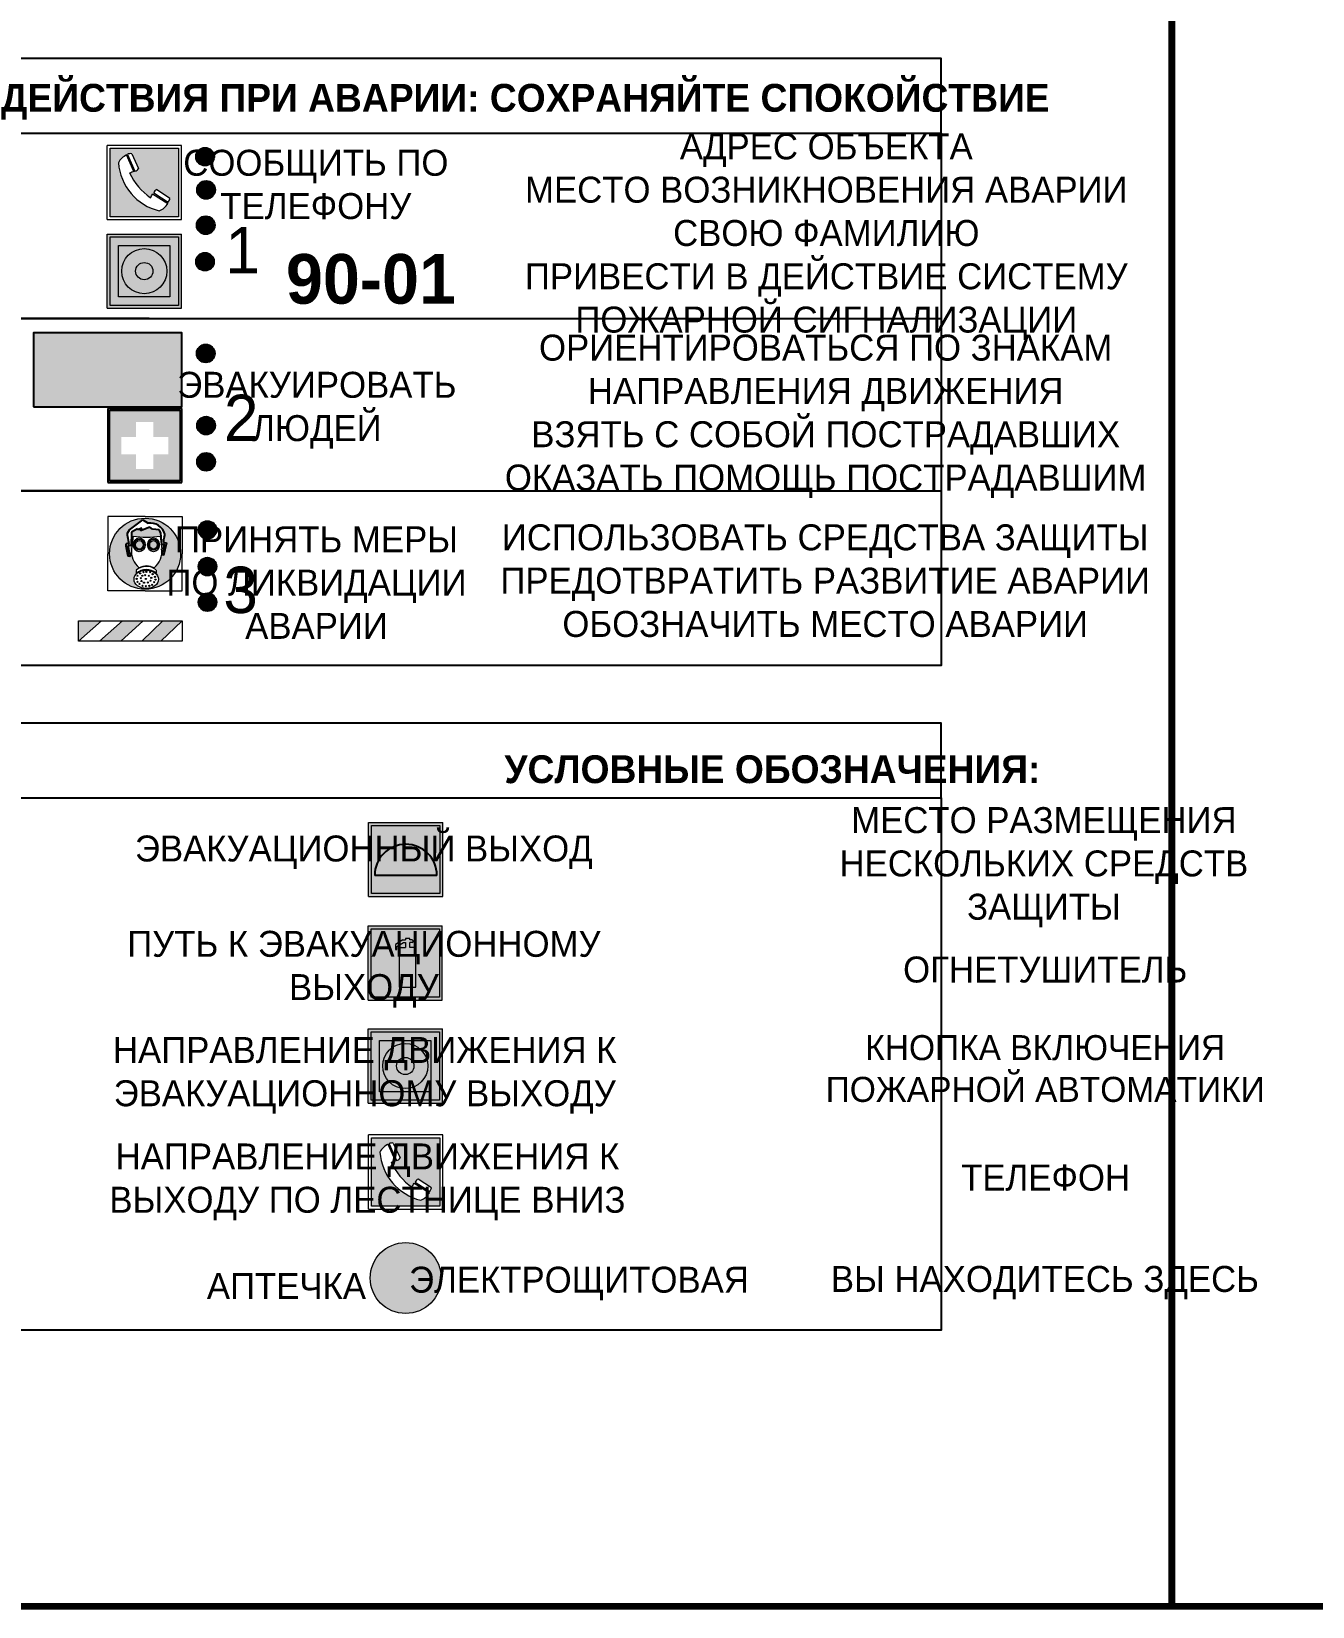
# Model space of a CAD drawing. Header units: millimetres. Extents: x 13114 to 67229, y 22859 to 38520.
# Drawn here: x 25499.9 to 25637.9, y 30106.7 to 30276.5 of the extents above; entities that cross this region are included whole.
import ezdxf

# ---------------------------------------------------------------- set-up
doc = ezdxf.new("R2010")
doc.units = ezdxf.units.MM
doc.styles.add('обычный', font='arial.ttf')

# ---------------------------------------------------------------- blocks, each defined once
blk = doc.blocks.new('A$C38D26F80')
h = blk.add_hatch(color=5)
h.dxf.hatch_style = 1
h.paths.add_polyline_path([(-8.77, -4.48, 1), (-0.19, -4.48, 1)])
h.paths.add_polyline_path([(-6.75, -3.58), (-6.75, -3.31), (-6.62, -3.22), (-6.5, -3.22), (-6.42, -3.3), (-6.39, -3.28), (-6.59, -2.23), (-6.59, -2.01), (-6.38, -1.58), (-4.76, -0.4), (-4.13, -0.79, -0.362848), (-2.1, -2.1, -0.201049), (-2.17, -2.48, 0.085434), (-2.26, -3.13), (-1.9, -3.16), (-2.25, -4.7), (-2.4, -4.59), (-2.43, -4.34), (-2.36, -4.34), (-2.14, -3.34), (-2.47, -3.42), (-2.58, -1.95), (-2.77, -1.58), (-3.58, -1.52), (-3.92, -1.26), (-5.05, -1.73), (-4.87, -1.39), (-5.41, -1.6), (-5.41, -1.46), (-6.13, -1.87), (-6.18, -3.5), (-6.56, -3.47), (-6.37, -4.59), (-6.16, -4.43), (-6.16, -4.66), (-6.36, -4.79), (-6.37, -4.8), (-6.51, -4.76)], flags=16)
h.paths.add_polyline_path([(-6.51, -4.76), (-6.36, -4.79), (-6.37, -4.8)], flags=0)
h.paths.add_polyline_path([(-5.92, -2.34, 0.089508), (-2.67, -2.35), (-2.48, -3.88, -0.268602), (-3.4, -6.18, 0.262449), (-5.2, -6.18, -0.268602), (-6.11, -3.88)], flags=16)
edge = h.paths.add_edge_path(flags=16)
edge.add_ellipse((-5.19, -3.41), major_axis=(0, 0.842), ratio=0.848992, start_angle=0, end_angle=360)
edge = h.paths.add_edge_path(flags=0)
edge.add_ellipse((-5.19, -3.39), major_axis=(0, 0.665), ratio=0.853798, start_angle=0, end_angle=360)
edge = h.paths.add_edge_path(flags=0)
edge.add_ellipse((-5.19, -3.4), major_axis=(0, 0.528), ratio=0.864094, start_angle=0, end_angle=360)
edge = h.paths.add_edge_path(flags=16)
edge.add_ellipse((-3.47, -3.4), major_axis=(0, 0.842), ratio=0.848992, start_angle=0, end_angle=360)
h.paths.add_polyline_path([(-3.13, -6.45), (-3.13, -6.84, 0.383174), (-5.57, -6.85), (-5.57, -6.49, -0.369952)], flags=16)
edge = h.paths.add_edge_path(flags=0)
edge.add_ellipse((-3.47, -3.39), major_axis=(0, 0.665), ratio=0.853798, start_angle=0, end_angle=360)
edge = h.paths.add_edge_path(flags=0)
edge.add_ellipse((-3.47, -3.4), major_axis=(0, 0.528), ratio=0.864094, start_angle=0, end_angle=360)
edge = h.paths.add_edge_path(flags=16)
edge.add_ellipse((-4.34, -7.57), major_axis=(-1.48, 0), ratio=0.744955, start_angle=0, end_angle=360)
h.paths.add_polyline_path([(-5.01, -6.85, -1), (-5.15, -6.85, -1)], flags=0)
h.paths.add_polyline_path([(-5.33, -7.14, -1), (-5.47, -7.14, -1)], flags=0)
h.paths.add_polyline_path([(-4.61, -6.71, -1), (-4.74, -6.71, -1)], flags=16)
h.paths.add_polyline_path([(-5.43, -7.51, -1), (-5.57, -7.51, -1)], flags=0)
h.paths.add_polyline_path([(-4.26, -6.67, -1), (-4.4, -6.67, -1)], flags=16)
h.paths.add_polyline_path([(-4.74, -7.14, -1), (-4.88, -7.14, -1)], flags=0)
h.paths.add_polyline_path([(-4.93, -7.43, -1), (-5.07, -7.43, -1)], flags=0)
h.paths.add_polyline_path([(-4.41, -7.07, -1), (-4.54, -7.07, -1)], flags=0)
h.paths.add_polyline_path([(-5.33, -7.87, -1), (-5.46, -7.87, -1)], flags=0)
h.paths.add_polyline_path([(-3.8, -6.71, -1), (-3.94, -6.71, -1)], flags=16)
h.paths.add_polyline_path([(-4.85, -7.78, -1), (-4.98, -7.78, -1)], flags=0)
h.paths.add_polyline_path([(-3.96, -7.14, -1), (-4.1, -7.14, -1)], flags=0)
h.paths.add_polyline_path([(-4.33, -7.53, -1), (-4.47, -7.53, -1)], flags=0)
h.paths.add_polyline_path([(-5.09, -8.12, -1), (-5.23, -8.12, -1)], flags=0)
h.paths.add_polyline_path([(-3.5, -6.94, -1), (-3.64, -6.94, -1)], flags=0)
h.paths.add_polyline_path([(-4.54, -7.97, -1), (-4.68, -7.97, -1)], flags=0)
h.paths.add_polyline_path([(-3.66, -7.39, -1), (-3.8, -7.39, -1)], flags=0)
h.paths.add_polyline_path([(-4.73, -8.35, -1), (-4.86, -8.35, -1)], flags=0)
h.paths.add_polyline_path([(-4.09, -7.96, -1), (-4.23, -7.96, -1)], flags=0)
h.paths.add_polyline_path([(-3.77, -7.74, -1), (-3.91, -7.74, -1)], flags=0)
h.paths.add_polyline_path([(-3.22, -7.27, -1), (-3.35, -7.27, -1)], flags=0)
h.paths.add_polyline_path([(-4.34, -8.4, -1), (-4.47, -8.4, -1)], flags=0)
h.paths.add_polyline_path([(-3.16, -7.61, -1), (-3.3, -7.61, -1)], flags=0)
h.paths.add_polyline_path([(-3.9, -8.35, -1), (-4.04, -8.35, -1)], flags=0)
h.paths.add_polyline_path([(-3.32, -7.91, -1), (-3.46, -7.91, -1)], flags=0)
h.paths.add_polyline_path([(-3.55, -8.23, -1), (-3.69, -8.23, -1)], flags=0)
at = {"color": 5, "lineweight": 5}
for p, q in [((-4.48, 0), (-8.96, 0)), ((-8.96, 0), (-8.96, -4.48)), ((-4.48, 0), (0, 0)), ((0, 0), (0, -4.48)), ((-6.59, -2.01), (-6.38, -1.58)), ((-6.38, -1.58), (-4.76, -0.4)), ((-6.13, -1.87), (-6.18, -3.5)), ((-5.41, -1.46), (-6.13, -1.87)), ((-4.87, -1.39), (-5.41, -1.6)), ((-5.41, -1.6), (-5.41, -1.46)), ((-3.92, -1.26), (-5.05, -1.73)), ((-5.05, -1.73), (-4.87, -1.39)), ((-4.76, -0.4), (-4.13, -0.79)), ((-3.58, -1.52), (-3.92, -1.26)), ((-2.77, -1.58), (-3.58, -1.52)), ((-2.58, -1.95), (-2.77, -1.58)), ((-6.75, -3.31), (-6.62, -3.22)), ((-6.75, -3.58), (-6.75, -3.31)), ((-6.51, -4.76), (-6.75, -3.58)), ((-6.62, -3.22), (-6.5, -3.22)), ((-6.59, -2.23), (-6.59, -2.01)), ((-6.39, -3.28), (-6.59, -2.23)), ((-6.18, -3.5), (-6.56, -3.47)), ((-6.56, -3.47), (-6.37, -4.59)), ((-6.5, -3.22), (-6.42, -3.3)), ((-6.42, -3.3), (-6.39, -3.28)), ((-5.92, -2.34), (-6.11, -3.88)), ((-2.67, -2.34), (-2.48, -3.88)), ((-2.47, -3.42), (-2.58, -1.95)), ((-2.14, -3.34), (-2.47, -3.42)), ((-2.36, -4.34), (-2.14, -3.34)), ((-1.9, -3.16), (-2.26, -3.13)), ((-2.25, -4.7), (-1.9, -3.16)), ((-8.96, -8.96), (-8.96, -4.48)), ((-6.37, -4.8), (-6.51, -4.76)), ((-6.37, -4.59), (-6.16, -4.43)), ((-6.16, -4.66), (-6.37, -4.8)), ((-6.16, -4.43), (-6.16, -4.66)), ((-2.43, -4.34), (-2.4, -4.59)), ((-2.43, -4.34), (-2.36, -4.34)), ((-2.4, -4.59), (-2.25, -4.7)), ((0, -8.96), (0, -4.48)), ((-5.57, -6.49), (-5.57, -6.85)), ((-3.13, -6.45), (-3.13, -6.84)), ((-4.48, -8.96), (-8.96, -8.96)), ((-4.48, -8.96), (0, -8.96))]:
    blk.add_line(p, q, dxfattribs=at)
at = {"color": 5}
for p, q in [((-6.59, -2.01), (-6.38, -1.58)), ((-6.38, -1.58), (-4.76, -0.4)), ((-6.13, -1.87), (-6.18, -3.5)), ((-5.41, -1.46), (-6.13, -1.87)), ((-4.87, -1.39), (-5.41, -1.6)), ((-5.41, -1.6), (-5.41, -1.46)), ((-3.92, -1.26), (-5.05, -1.73)), ((-5.05, -1.73), (-4.87, -1.39)), ((-4.76, -0.4), (-4.13, -0.79)), ((-3.58, -1.52), (-3.92, -1.26)), ((-2.77, -1.58), (-3.58, -1.52)), ((-2.58, -1.95), (-2.77, -1.58)), ((-6.75, -3.31), (-6.62, -3.22)), ((-6.75, -3.58), (-6.75, -3.31)), ((-6.51, -4.76), (-6.75, -3.58)), ((-6.62, -3.22), (-6.5, -3.22)), ((-6.59, -2.23), (-6.59, -2.01)), ((-6.39, -3.28), (-6.59, -2.23)), ((-6.18, -3.5), (-6.56, -3.47)), ((-6.56, -3.47), (-6.37, -4.59)), ((-6.5, -3.22), (-6.42, -3.3)), ((-6.42, -3.3), (-6.39, -3.28)), ((-2.47, -3.42), (-2.58, -1.95)), ((-2.14, -3.34), (-2.47, -3.42)), ((-2.36, -4.34), (-2.14, -3.34)), ((-2.26, -3.13), (-1.9, -3.16)), ((-1.9, -3.16), (-2.25, -4.7)), ((-6.37, -4.8), (-6.51, -4.76)), ((-6.36, -4.79), (-6.51, -4.76)), ((-6.37, -4.59), (-6.16, -4.43)), ((-6.16, -4.66), (-6.37, -4.8)), ((-6.16, -4.66), (-6.36, -4.79)), ((-6.16, -4.43), (-6.16, -4.66)), ((-2.4, -4.59), (-2.43, -4.34)), ((-2.43, -4.34), (-2.36, -4.34)), ((-2.25, -4.7), (-2.4, -4.59))]:
    blk.add_line(p, q, dxfattribs=at)
at = {"color": 5, "lineweight": 5}
for centre, radius in [((-4.48, -4.48), 4.29), ((-5.5, -7.51), 0.0678), ((-5.4, -7.14), 0.0678), ((-5.08, -6.85), 0.0678), ((-5, -7.43), 0.0678), ((-4.81, -7.14), 0.0678), ((-4.67, -6.71), 0.0678), ((-4.47, -7.07), 0.0678), ((-4.4, -7.53), 0.0678), ((-4.33, -6.67), 0.0678), ((-4.03, -7.14), 0.0678), ((-3.87, -6.71), 0.0678), ((-3.73, -7.39), 0.0678), ((-3.57, -6.94), 0.0678), ((-3.28, -7.27), 0.0678), ((-3.23, -7.61), 0.0678), ((-5.4, -7.87), 0.0678), ((-5.16, -8.12), 0.0678), ((-4.91, -7.78), 0.0678), ((-4.79, -8.35), 0.0678), ((-4.61, -7.97), 0.0678), ((-4.4, -8.4), 0.0678), ((-4.16, -7.96), 0.0678), ((-3.97, -8.35), 0.0678), ((-3.84, -7.74), 0.0678), ((-3.62, -8.23), 0.0678), ((-3.39, -7.91), 0.0678)]:
    blk.add_circle(centre, radius, dxfattribs=at)
at = {"color": 5}
for centre, radius, start, end in [((-3.89, -2.66), 1.88, 17.387, 97.1599), ((-0.35, -3.07), 1.91, 162.2553, 181.7878), ((-2.6, -2.2), 0.511, 326.3906, 11.8614)]:
    blk.add_arc(centre, radius, start, end, dxfattribs=at)
at = {"color": 5, "lineweight": 5}
for centre, radius, start, end in [((-4.28, 6.66), 9.15, 259.6987, 280.1569), ((-0.47, -3.05), 1.79, 161.5846, 182.4584), ((-2.6, -2.2), 0.513, 326.4781, 11.7739), ((-3.66, -4.24), 2.47, 171.573, 231.7124), ((-4.93, -4.24), 2.47, 308.2876, 8.427), ((-4.33, -7.88), 1.87, 50.358, 131.5662), ((-4.34, -8.2), 1.82, 48.4943, 132.3565), ((-4.3, -7.78), 1.83, 60.5889, 119.4111)]:
    blk.add_arc(centre, radius, start, end, dxfattribs=at)
for centre, major_axis, ratio in [((-5.19, -3.41), (0, 0.842), 0.848992), ((-5.19, -3.39), (0, 0.665), 0.853798), ((-5.19, -3.4), (0, 0.528), 0.864094), ((-3.47, -3.4), (0, 0.842), 0.848992), ((-3.47, -3.39), (0, 0.665), 0.853798), ((-3.47, -3.4), (0, 0.528), 0.864094), ((-4.34, -7.57), (-1.48, 0), 0.744955)]:
    blk.add_ellipse(centre, major_axis=major_axis, ratio=ratio, dxfattribs=at)
blk = doc.blocks.new('A$C47DD6509')
at = {"lineweight": 5}
for points in [[(-8.69, 0), (-11.19, 0), (-11.19, -2.22)], [(-4.22, 0), (-6.45, 0), (-8.91, -2.22), (-6.61, -2.22)], [(0, 0), (-2.09, 0), (-4.36, -2.22), (-2.29, -2.22)]]:
    blk.add_hatch(color=242, dxfattribs=at).paths.add_polyline_path(points)
at = {"color": 242, "lineweight": 5}
for p, q in [((-11.19, -2.22), (-8.69, 0)), ((-11.19, -2.22), (-11.19, 0)), ((-11.19, 0), (-8.69, 0)), ((-11.19, 0), (0, 0)), ((-8.91, -2.22), (-6.45, 0)), ((-6.61, -2.22), (-4.22, 0)), ((-4.36, -2.22), (-2.09, 0)), ((-2.29, -2.22), (0, 0)), ((0, 0), (0, -2.22)), ((0, -2.22), (-11.19, -2.22))]:
    blk.add_line(p, q, dxfattribs=at)
blk = doc.blocks.new('A$C32E8229D')
at = {"true_color": 0xffffff}
blk.add_hatch(color=7, dxfattribs=at).paths.add_polyline_path([(0, 0), (0, -8), (16, -8), (16, 0)])
h = blk.add_hatch(color=126)
h.paths.add_polyline_path([(0.2, -0.2), (15.8, -0.2), (15.8, -7.8), (0.2, -7.8)])
h.paths.add_polyline_path([(13.49, -2.05), (12.08, -2.05), (11.37, -2.63, 0.162397), (11.29, -2.84), (11.29, -3.63), (10.35, -3.63), (10.35, -4.05), (11.68, -4.05), (11.68, -3.48), (12.26, -4.28), (11.29, -5.1), (11.29, -6.78), (11.85, -6.78), (11.85, -5.44), (12.8, -4.64), (12.8, -5.94), (14.46, -5.94), (14.46, -5.39), (13.45, -5.39), (13.45, -3.97), (12.46, -2.59), (13.15, -2.59), (13.69, -3.34), (14.18, -3)], flags=16)
h.paths.add_polyline_path([(10.74, -1.82, 1), (11.8, -1.82, 1)], flags=16)
h.paths.add_polyline_path([(9.39, -3.59), (5.99, -3.59), (6.56, -3.03), (5.91, -3.03), (5.1, -3.83), (5.91, -4.64), (6.56, -4.64), (5.99, -4.09), (9.39, -4.09)], flags=16)
h.paths.add_polyline_path([(4.29, -1.08), (1.72, -1.08), (1.72, -6.6), (4.29, -6.6)], flags=16)
at = {"color": 126}
blk.add_lwpolyline([(16, -8), (0, -8), (0, 0), (16, 0)], close=True, dxfattribs=at)
blk = doc.blocks.new('A$C18900ED3')
h = blk.add_hatch(color=126)
h.paths.add_polyline_path([(-0.18, -0.18), (-7.02, -0.18), (-7.02, -7.02), (-0.18, -7.02)])
h.paths.add_polyline_path([(-5.89, -4.46), (-5.89, -2.77), (-4.46, -2.77), (-4.46, -1.31), (-2.77, -1.31), (-2.77, -2.77), (-1.33, -2.77), (-1.33, -4.46), (-2.77, -4.46), (-2.77, -5.89), (-4.46, -5.89), (-4.46, -4.46)], flags=16)
at = {"color": 126}
for p, q in [((-7.2, 0), (-7.2, -7.2)), ((0, 0), (-7.2, 0)), ((0, -7.2), (0, 0)), ((-7.02, -7.02), (-7.02, -0.18)), ((-7.02, -0.18), (-0.18, -0.18)), ((-0.18, -0.18), (-0.18, -7.02)), ((-7.2, -7.2), (0, -7.2)), ((-0.18, -7.02), (-7.02, -7.02))]:
    blk.add_line(p, q, dxfattribs=at)
blk = doc.blocks.new('A$C456E1F9C')
at = {"lineweight": 5}
h = blk.add_hatch(color=242, dxfattribs=at)
h.paths.add_polyline_path([(0.51, -1.47), (0.51, -13.26), (12.29, -13.26), (12.29, -1.47)])
h.paths.add_polyline_path([(5.42, -4.95, -0.254479), (4.78, -5.4), (3.52, -2.53, -0.209735), (4.23, -2.4)], flags=16)
h.paths.add_polyline_path([(8.53, -8.6), (10.87, -10.17), (10.54, -10.76), (8.03, -9.13, -0.192251)], flags=16)
h.paths.add_polyline_path([(4.61, -5.49, 0.005518), (3.87, -5.72, 0.128647), (7.49, -10.01, 0.00809), (7.83, -9.33), (10.47, -10.97, -0.16736), (8.99, -12.25, -0.327862), (1.95, -3.95, -0.166952), (3.36, -2.62)], flags=16)
at = {"color": 242, "lineweight": 5}
for p, q in [((0, -13.77), (0, -0.97)), ((12.8, -0.97), (0, -0.97)), ((4.61, -5.49), (3.36, -2.62)), ((3.52, -2.53), (4.78, -5.4)), ((4.23, -2.4), (5.42, -4.95)), ((12.8, -13.77), (12.8, -0.97)), ((7.83, -9.33), (10.47, -10.97)), ((8.03, -9.13), (10.54, -10.76)), ((10.81, -10.12), (8.53, -8.6)), ((10.54, -10.76), (10.8, -10.3)), ((10.8, -10.3), (10.81, -10.12)), ((0, -13.77), (12.8, -13.77))]:
    blk.add_line(p, q, dxfattribs=at)
blk.add_lwpolyline([(0.51, -1.47), (12.29, -1.47), (12.29, -13.26), (0.51, -13.26)], close=True, dxfattribs=at)
for centre, radius, start, end in [((4.59, -5.34), 2.99, 114.2845, 152.1974), ((4.02, -3.27), 0.891, 76.3284, 123.7092), ((11.12, -3.31), 9.19, 183.9915, 256.6009), ((4.68, -4.59), 0.824, 276.9621, 334.0723), ((14.98, -39.1), 35.17, 107.1487, 108.4135), ((13.86, -0.94), 11.08, 205.5536, 234.8762), ((-13.31, 0.8), 23.44, 332.5487, 334.4027), ((8.94, -9.5), 0.989, 114.4092, 157.9388), ((7.87, -9.46), 3, 291.9291, 329.9329)]:
    blk.add_arc(centre, radius, start, end, dxfattribs=at)
blk = doc.blocks.new('A$C54414219')
at = {"true_color": 0xffffff}
h = blk.add_hatch(color=7, dxfattribs=at)
h.paths.add_polyline_path([(2.39, -9.45), (2.39, -18.3), (11.23, -18.3), (11.23, -9.45)], flags=0)
h.paths.add_polyline_path([(10.71, -13.87, -1), (2.92, -13.87, -1)], flags=0)
h.paths.add_polyline_path([(8.3, -13.87, -1), (5.33, -13.87, -1)], flags=0)
h.paths.add_polyline_path([(0.41, -7.47), (0.41, -20.27), (13.21, -20.27), (13.21, -7.47)])
h.paths.add_polyline_path([(0.92, -19.77), (12.71, -19.77), (12.71, -7.98), (0.92, -7.98)], flags=16)
h.paths.add_polyline_path([(11.23, -9.45), (11.23, -18.3), (2.39, -18.3), (2.39, -9.45)], flags=0)
at = {"lineweight": 5}
h = blk.add_hatch(color=242, dxfattribs=at)
h.paths.add_polyline_path([(12.71, -7.98), (0.92, -7.98), (0.92, -19.77), (12.71, -19.77)])
h.paths.add_polyline_path([(11.23, -18.3), (2.39, -18.3), (2.39, -9.45), (11.23, -9.45)], flags=16)
h.paths.add_polyline_path([(10.71, -13.87, -1), (2.92, -13.87, -1)], flags=0)
h.paths.add_polyline_path([(8.3, -13.87, -1), (5.33, -13.87, -1)], flags=0)
at = {"true_color": 0xffffff}
h = blk.add_hatch(color=7, dxfattribs=at)
h.paths.add_polyline_path([(2.39, -9.45), (2.39, -18.3), (11.23, -18.3), (11.23, -9.45)])
h.paths.add_polyline_path([(10.71, -13.87, -1), (2.92, -13.87, -1)], flags=16)
h.paths.add_polyline_path([(8.3, -13.87, -1), (5.33, -13.87, -1)], flags=0)
at = {"lineweight": 5}
h = blk.add_hatch(color=242, dxfattribs=at)
h.paths.add_polyline_path([(2.92, -13.87, 1), (10.71, -13.87, 1)])
h.paths.add_polyline_path([(8.3, -13.87, -1), (5.33, -13.87, -1)], flags=16)
at = {"color": 242, "lineweight": 5}
for p, q in [((0.41, -20.27), (0.41, -7.47)), ((0.41, -7.47), (13.21, -7.47)), ((0.41, -7.47), (13.21, -7.47)), ((13.21, -20.27), (13.21, -7.47)), ((0.41, -20.27), (13.21, -20.27))]:
    blk.add_line(p, q, dxfattribs=at)
for points in [[(0.92, -7.98), (12.71, -7.98), (12.71, -19.77), (0.92, -19.77)], [(2.39, -9.45), (11.23, -9.45), (11.23, -18.3), (2.39, -18.3)]]:
    blk.add_lwpolyline(points, close=True, dxfattribs=at)
for radius in [3.89, 1.49]:
    blk.add_circle((6.81, -13.87), radius, dxfattribs=at)
blk = doc.blocks.new('A$C7B8C2D5B')
at = {"lineweight": 0}
h = blk.add_hatch(color=5, dxfattribs=at)
h.dxf.hatch_style = 1
h.paths.add_polyline_path([(1.397, -3.024, 1), (-2.112, -3.024, 1)])
at = {"color": 5, "lineweight": 0}
blk.add_circle((-0.358, -3.024), 1.755, dxfattribs=at)
blk = doc.blocks.new('A$C1E1F2D43')
at = {"true_color": 0xffffff}
blk.add_hatch(color=7, dxfattribs=at).paths.add_polyline_path([(8, 0), (0, 0), (0, -8), (8, -8)])
h = blk.add_hatch(color=242)
h.paths.add_polyline_path([(0.32, -0.32), (0.32, -7.68), (7.68, -7.68), (7.68, -0.32)])
h.paths.add_polyline_path([(7.35, -5.71), (0.65, -5.71, -1)], flags=16)
at = {"color": 242, "lineweight": 5}
for p, q in [((0, 0), (8, 0)), ((0, -8), (0, 0)), ((0, 0), (8, 0)), ((8, -8), (8, 0)), ((0, -8), (8, -8))]:
    blk.add_line(p, q, dxfattribs=at)
at = {"color": 242}
blk.add_line((7.35, -5.71), (0.65, -5.71), dxfattribs=at)
at = {"color": 242, "lineweight": 5}
blk.add_lwpolyline([(0.32, -0.32), (7.68, -0.32), (7.68, -7.68), (0.32, -7.68)], close=True, dxfattribs=at)
at = {"color": 242}
blk.add_arc((4, -5.71), 3.35, 0, 180, dxfattribs=at)
blk = doc.blocks.new('A$C3AD82952')
at = {"true_color": 0xf5f5ff}
h = blk.add_hatch(color=7, dxfattribs=at)
h.dxf.hatch_style = 1
h.paths.add_polyline_path([(8.21, 8.73, 0.414214), (7.89, 9.05), (7.22, 9.05), (7.22, 9.92), (7.59, 9.92, 1), (7.57, 10.36), (7.22, 10.36), (7.22, 10.6), (6.43, 10.6), (6.43, 10.36), (6.01, 10.36), (4.74, 9.59), (4.74, 8.69), (4.98, 8.73), (4.98, 9.26), (6.12, 9.91), (6.43, 9.91), (6.43, 9.05), (5.76, 9.05, 0.414214), (5.44, 8.73), (5.44, 2.2), (8.21, 2.2)], flags=0)
h.paths.add_polyline_path([(12.8, 12.8), (0, 12.8), (0, 0), (12.8, 0)])
h.paths.add_polyline_path([(0.51, 12.29), (12.29, 12.29), (12.29, 0.51), (0.51, 0.51)], flags=16)
h.paths.add_polyline_path([(4.74, 9.59), (6.01, 10.36), (6.43, 10.36), (6.43, 10.6), (7.22, 10.6), (7.22, 10.36), (7.59, 10.36, -0.94586), (7.59, 9.92), (7.22, 9.92), (7.22, 9.05), (7.89, 9.05, -0.414214), (8.21, 8.73), (8.21, 2.2), (5.44, 2.2), (5.44, 8.73, -0.414214), (5.76, 9.05), (6.43, 9.05), (6.43, 9.91), (6.12, 9.91), (4.98, 9.26), (4.98, 8.73), (4.74, 8.69)], flags=0)
h = blk.add_hatch(color=242)
h.dxf.hatch_style = 1
h.paths.add_polyline_path([(12.29, 12.29), (0.51, 12.29), (0.51, 0.51), (12.29, 0.51)])
h.paths.add_polyline_path([(4.74, 8.69), (4.74, 9.59), (6.01, 10.36), (6.43, 10.36), (6.43, 10.6), (7.22, 10.6), (7.22, 10.36), (7.59, 10.36, -0.94586), (7.59, 9.92), (7.22, 9.92), (7.22, 9.05), (7.89, 9.05, -0.414214), (8.21, 8.73), (8.21, 2.2), (5.44, 2.2), (5.44, 8.73, -0.414214), (5.76, 9.05), (6.43, 9.05), (6.43, 9.91), (6.12, 9.91), (4.98, 9.26), (4.98, 8.73)], flags=16)
h = blk.add_hatch(color=7, dxfattribs=at)
h.dxf.hatch_style = 1
h.paths.add_polyline_path([(8.21, 8.73, 0.414214), (7.89, 9.05), (7.22, 9.05), (7.22, 9.92), (7.59, 9.92, 1), (7.57, 10.36), (7.22, 10.36), (7.22, 10.6), (6.43, 10.6), (6.43, 10.36), (6.01, 10.36), (4.74, 9.59), (4.74, 8.69), (4.98, 8.73), (4.98, 9.26), (6.12, 9.91), (6.43, 9.91), (6.43, 9.05), (5.76, 9.05, 0.414214), (5.44, 8.73), (5.44, 2.2), (8.21, 2.2)])
at = {"color": 242, "lineweight": 5}
for p, q in [((0, 0), (0, 12.8)), ((0, 12.8), (12.8, 12.8)), ((12.8, 0), (12.8, 12.8)), ((6.01, 10.36), (4.74, 9.59)), ((4.74, 9.59), (4.74, 8.69)), ((4.74, 8.69), (4.98, 8.73)), ((4.98, 9.26), (6.12, 9.91)), ((4.98, 8.73), (4.98, 9.26)), ((5.44, 2.2), (5.44, 8.73)), ((5.76, 9.05), (6.43, 9.05)), ((6.01, 10.36), (6.43, 10.36)), ((6.12, 9.91), (6.43, 9.91)), ((7.22, 10.6), (6.43, 10.6)), ((6.43, 10.6), (6.43, 10.36)), ((6.43, 9.91), (6.43, 9.05)), ((7.22, 10.36), (7.22, 10.6)), ((7.59, 10.36), (7.22, 10.36)), ((7.22, 9.05), (7.22, 9.92)), ((7.59, 9.92), (7.22, 9.92)), ((7.89, 9.05), (7.22, 9.05)), ((8.21, 2.2), (8.21, 8.73)), ((0, 0), (12.8, 0)), ((5.44, 2.2), (8.21, 2.2))]:
    blk.add_line(p, q, dxfattribs=at)
blk.add_lwpolyline([(0.51, 12.29), (12.29, 12.29), (12.29, 0.51), (0.51, 0.51)], close=True, dxfattribs=at)
for centre, radius, start, end in [((5.76, 8.73), 0.32, 90, 180), ((7.58, 10.14), 0.223, 273.1875, 86.8125), ((7.89, 8.73), 0.32, 0, 90)]:
    blk.add_arc(centre, radius, start, end, dxfattribs=at)

msp = doc.modelspace()

# ---------------------------------------------------------------- hatches: boundary and pattern name
at = {"lineweight": 0}
h = msp.add_hatch(color=256, dxfattribs=at)
h.dxf.hatch_style = 1
h.paths.add_polyline_path([(25517.63, 30263.02, 1), (25519.56, 30263.02, 1)])
h = msp.add_hatch(color=256, dxfattribs=at)
h.dxf.hatch_style = 1
h.paths.add_polyline_path([(25517.73, 30259.44, 1), (25519.66, 30259.44, 1)])
h = msp.add_hatch(color=256, dxfattribs=at)
h.dxf.hatch_style = 1
h.paths.add_polyline_path([(25517.69, 30255.63, 1), (25519.63, 30255.63, 1)])
h = msp.add_hatch(color=256, dxfattribs=at)
h.dxf.hatch_style = 1
h.paths.add_polyline_path([(25517.61, 30251.7, 1), (25519.54, 30251.7, 1)])
h = msp.add_hatch(color=256, dxfattribs=at)
h.dxf.hatch_style = 1
h.paths.add_polyline_path([(25517.7, 30241.81, 1), (25519.63, 30241.81, 1)])
h = msp.add_hatch(color=256, dxfattribs=at)
h.dxf.hatch_style = 1
h.paths.add_polyline_path([(25517.74, 30234.03, 1), (25519.67, 30234.03, 1)])
h = msp.add_hatch(color=256, dxfattribs=at)
h.dxf.hatch_style = 1
h.paths.add_polyline_path([(25517.73, 30230.13, 1), (25519.66, 30230.13, 1)])
h = msp.add_hatch(color=256, dxfattribs=at)
h.dxf.hatch_style = 1
h.paths.add_polyline_path([(25517.89, 30222.78, 1), (25519.82, 30222.78, 1)])
h = msp.add_hatch(color=256, dxfattribs=at)
h.dxf.hatch_style = 1
h.paths.add_polyline_path([(25517.88, 30218.83, 1), (25519.81, 30218.83, 1)])
h = msp.add_hatch(color=256, dxfattribs=at)
h.dxf.hatch_style = 1
h.paths.add_polyline_path([(25517.88, 30215, 1), (25519.82, 30215, 1)])

# ---------------------------------------------------------------- linework, layer by layer
at = {"color": 1, "lineweight": 100}
for points in [[(25022.76, 30501.74), (25622.76, 30501.74), (25622.76, 30106.74), (25022.76, 30106.74)], [(25622.76, 30501.74), (26222.76, 30501.74), (26222.76, 30106.74), (25622.76, 30106.74)]]:
    msp.add_lwpolyline(points, close=True, dxfattribs=at)
for points in [[(25454.15, 30265.56), (25597.92, 30265.56), (25597.92, 30273.61), (25454.15, 30273.61)], [(25454.15, 30265.56), (25597.92, 30265.56), (25597.92, 30208.16), (25454.15, 30208.16)], [(25454.15, 30193.91), (25597.92, 30193.91), (25597.92, 30201.96), (25454.15, 30201.96)], [(25454.15, 30193.91), (25597.92, 30193.91), (25597.92, 30136.51), (25454.15, 30136.51)]]:
    msp.add_lwpolyline(points, close=True)
for points in [[(25512.57, 30245.56), (25454.15, 30245.56), (25597.92, 30245.56)], [(25512.57, 30226.99), (25454.15, 30226.99), (25597.92, 30226.99)]]:
    msp.add_lwpolyline(points)
for centre in [(25518.59, 30263.02), (25518.7, 30259.44), (25518.66, 30255.63), (25518.58, 30251.7), (25518.66, 30241.81), (25518.7, 30234.03), (25518.7, 30230.13), (25518.85, 30222.78), (25518.85, 30218.83), (25518.85, 30215)]:
    msp.add_circle(centre, 0.966)

# ---------------------------------------------------------------- block references
for name, p, xscale, yscale, zscale in [('A$C456E1F9C', (25508.04, 30264.84), 0.625, 0.625, 0.625), ('A$C54414219', (25507.78, 30259.35), 0.625, 0.625, 0.625), ('A$C18900ED3', (25516.1, 30235.89), 1.111111111007631, 1.111111111007631, 1.111111111007631), ('A$C38D26F80', (25516.13, 30224.22), 0.8928571427240968, 0.8928571427240968, 0.8928571427240968), ('A$C3AD82952', (25536.16, 30172.11), 0.625, 0.625, 0.625), ('A$C54414219', (25535.91, 30173.67), 0.625, 0.625, 0.625), ('A$C456E1F9C', (25536.22, 30158.19), 0.625, 0.625, 0.625), ('A$C7B8C2D5B', (25540.99, 30148.73), 2.177419353276491, 2.177419353276491, 2.177419353276491)]:
    msp.add_blockref(name, p, dxfattribs=dict(xscale=xscale, yscale=yscale, zscale=zscale))
at = {"xscale": -1}
msp.add_blockref('A$C32E8229D', (25516.1, 30244.04), dxfattribs=at)
at = {"color": 242, "true_color": 0xc1121c}
msp.add_blockref('A$C47DD6509', (25516.13, 30213), dxfattribs=at)
at = {"color": 1}
msp.add_blockref('A$C1E1F2D43', (25536.22, 30191.26), dxfattribs=at)

# ---------------------------------------------------------------- texts
at = {"lineweight": 0, "attachment_point": 5, "style": 'обычный'}
for s, insert, char_height, width in [('{\\fProxima Nova Rg|b1|i0|c204|p2;ДЕЙСТВИЯ ПРИ АВАРИИ: СОХРАНЯЙТЕ СПОКОЙСТВИЕ\\H1.6644x; }', (25553.1, 30268.93), 3, 175.1736), ('\\pi-8.4,l8.4,t8.4;{\\fProxima Nova Rg|b0|i0|c204|p2;АДРЕС ОБЪЕКТА\\PМЕСТО ВОЗНИКНОВЕНИЯ АВАРИИ\\PСВОЮ ФАМИЛИЮ\\PПРИВЕСТИ В ДЕЙСТВИЕ СИСТЕМУ \\PПОЖАРНОЙ СИГНАЛИЗАЦИИ}', (25585.54, 30254.39), 2.8, 126.6484), ('{\\fProxima Nova Rg|b0|i0|c204|p2;СООБЩИТЬ ПО \\PТЕЛЕФОНУ}', (25530.53, 30260.01), 2.8, 126.6484), ('{\\fProxima Nova Rg|b0|i0|c204|p2;1\\H1.1667x; }', (25522.64, 30252.95), 5, 126.6484), ('{\\fProxima Nova Rg|b1|i0|c204|p2;\\H1.0714x;90-01\\fProxima Nova Rg|b0|i0|c204|p2;\\H0.93331x; \\H1.3449x; }', (25536.47, 30249.81), 5, 126.6484), ('\\pi-8.4,l8.4,t8.4;{\\fProxima Nova Rg|b0|i0|c204|p2;ОРИЕНТИРОВАТЬСЯ ПО ЗНАКАМ \\PНАПРАВЛЕНИЯ ДВИЖЕНИЯ\\PВЗЯТЬ С СОБОЙ ПОСТРАДАВШИХ\\PОКАЗАТЬ ПОМОЩЬ ПОСТРАДАВШИМ}', (25585.47, 30235.03), 2.8, 126.6484), ('{\\fProxima Nova Rg|b0|i0|c204|p2;ЭВАКУИРОВАТЬ \\PЛЮДЕЙ}', (25530.64, 30235.69), 2.8, 126.6484), ('{\\fProxima Nova Rg|b0|i0|c204|p2;2\\H1.1967x; }', (25522.49, 30234.86), 5, 126.6484), ('{\\fProxima Nova Rg|b0|i0|c204|p2;ПРИНЯТЬ МЕРЫ \\PПО ЛИКВИДАЦИИ \\PАВАРИИ}', (25530.6, 30217.11), 2.8, 126.6484), ('\\pi-8.4,l8.4,t8.4;{\\fProxima Nova Rg|b0|i0|c204|p2;ИСПОЛЬЗОВАТЬ СРЕДСТВА ЗАЩИТЫ \\PПРЕДОТВРАТИТЬ РАЗВИТИЕ АВАРИИ\\PОБОЗНАЧИТЬ МЕСТО АВАРИИ}', (25585.42, 30217.3), 2.8, 126.6484), ('{\\fProxima Nova Rg|b0|i0|c204|p2;3\\H1.1967x; }', (25522.42, 30216.29), 5, 126.6484), ('{\\fProxima Nova Rg|b1|i0|c204|p2;УСЛОВНЫЕ ОБОЗНАЧЕНИЯ:\\H1.1997x; }', (25579.73, 30196.97), 3, 175.1736), ('\\pi-8.4,l8.4,t8.4;{\\fProxima Nova Rg|b0|i0|c204|p2;МЕСТО РАЗМЕЩЕНИЯ \\PНЕСКОЛЬКИХ СРЕДСТВ \\PЗАЩИТЫ}', (25608.99, 30186.43), 2.8, 126.6484), ('\\pi-8.4,l8.4,t8.4;{\\fProxima Nova Rg|b0|i0|c204|p2;ЭВАКУАЦИОННЫЙ ВЫХОД\\H1.6404x; }', (25535.7, 30188.04), 2.8, 126.6484), ('\\pi-8.4,l8.4,t8.4;{\\fProxima Nova Rg|b0|i0|c204|p2;ПУТЬ К ЭВАКУАЦИОННОМУ \\PВЫХОДУ }', (25535.71, 30175.43), 2.8, 126.6484), ('\\pi-8.4,l8.4,t8.4;{\\fProxima Nova Rg|b0|i0|c204|p2;ОГНЕТУШИТЕЛЬ\\H1.1997x; }', (25609.13, 30175.38), 2.8, 126.6484), ('\\pi-8.4,l8.4,t8.4;{\\fProxima Nova Rg|b0|i0|c204|p2;НАПРАВЛЕНИЕ ДВИЖЕНИЯ К \\PЭВАКУАЦИОННОМУ ВЫХОДУ}', (25535.8, 30163.99), 2.8, 126.6484), ('\\pi-8.1,l8.1,t8.1;{\\fProxima Nova Rg|b0|i0|c204|p2;КНОПКА ВКЛЮЧЕНИЯ\\PПОЖАРНОЙ АВТОМАТИКИ}', (25609.13, 30164.71), 2.7, 126.6484), ('\\pi-8.4,l8.4,t8.4;{\\fProxima Nova Rg|b0|i0|c204|p2;НАПРАВЛЕНИЕ ДВИЖЕНИЯ К \\PВЫХОДУ ПО ЛЕСТНИЦЕ ВНИЗ}', (25536.09, 30152.51), 2.8, 126.6484), ('\\pi-8.4,l8.4,t8.4;{\\fProxima Nova Rg|b0|i0|c204|p2;ТЕЛЕФОН\\H1.1997x; }', (25609.17, 30152.95), 2.8, 126.6484), ('\\pi-8.4,l8.4,t8.4;{\\fProxima Nova Rg|b0|i0|c204|p2;АПТЕЧКА\\H1.1667x; }', (25527.36, 30141.29), 2.8, 126.6484), ('\\pi-8.4,l8.4,t8.4;{\\fProxima Nova Rg|b0|i0|c204|p2;ЭЛЕКТРОЩИТОВАЯ\\H1.1997x; }', (25558.89, 30141.56), 2.8, 126.6484), ('\\pi-8.4,l8.4,t8.4;{\\fProxima Nova Rg|b0|i0|c204|p2;ВЫ НАХОДИТЕСЬ ЗДЕСЬ\\H1.1997x; }', (25609.1, 30141.64), 2.8, 126.6484)]:
    msp.add_mtext(s, dxfattribs=dict(at, insert=insert, char_height=char_height, width=width))

doc.saveas('drawing.dxf')
